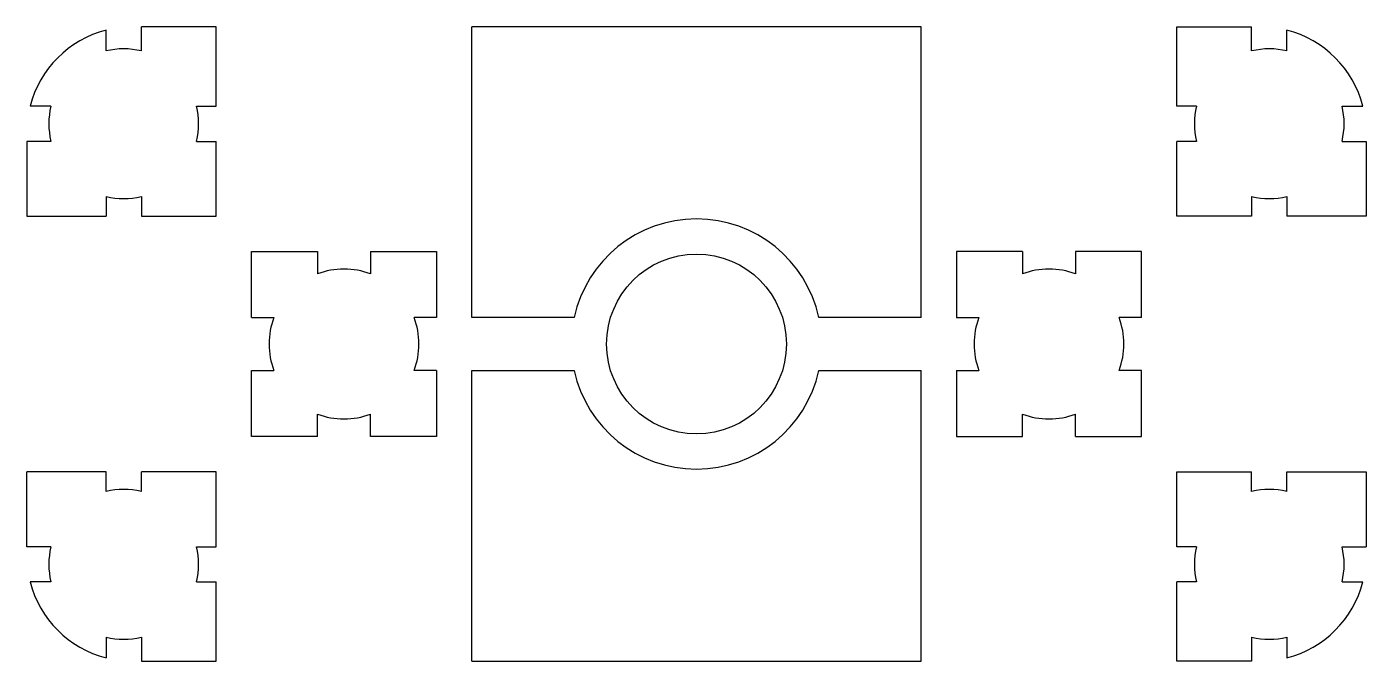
# Model space of a CAD drawing. Extents: x 327.3 to 365.3, y 2.3 to 20.3.
import ezdxf

# ---------------------------------------------------------------- set-up
doc = ezdxf.new("R2010")
doc.units = 0
doc.header["$LTSCALE"] = 0.5
doc.layers.get('0').update_dxf_attribs({"linetype": 'CONTINUOUS'})

msp = doc.modelspace()

# ---------------------------------------------------------------- linework, layer by layer
for p, q in [((329.555, 19.652), (329.555, 20.241)), ((330.555, 19.652), (330.555, 20.336)), ((332.68, 20.336), (330.555, 20.336)), ((332.68, 18.086), (332.68, 20.336)), ((352.68, 20.336), (339.93, 20.336)), ((339.93, 12.086), (339.93, 20.336)), ((352.68, 12.086), (352.68, 20.336)), ((359.93, 20.336), (362.055, 20.336)), ((359.93, 18.086), (359.93, 20.336)), ((362.055, 19.652), (362.055, 20.336)), ((363.055, 19.652), (363.055, 20.241)), ((327.99, 18.086), (327.4, 18.086)), ((332.12, 18.086), (332.68, 18.086)), ((360.49, 18.086), (359.93, 18.086)), ((364.62, 18.086), (365.21, 18.086)), ((327.99, 17.086), (327.305, 17.086)), ((327.305, 17.086), (327.305, 14.961)), ((332.12, 17.086), (332.68, 17.086)), ((332.68, 14.961), (332.68, 17.086)), ((359.93, 14.961), (359.93, 17.086)), ((360.49, 17.086), (359.93, 17.086)), ((364.62, 17.086), (365.305, 17.086)), ((365.305, 17.086), (365.305, 14.961)), ((329.555, 15.521), (329.555, 14.961)), ((330.555, 15.521), (330.555, 14.961)), ((362.055, 15.521), (362.055, 14.961)), ((363.055, 15.521), (363.055, 14.961)), ((327.305, 14.961), (329.555, 14.961)), ((330.555, 14.961), (332.68, 14.961)), ((362.055, 14.961), (359.93, 14.961)), ((365.305, 14.961), (363.055, 14.961)), ((333.68, 13.961), (335.555, 13.961)), ((333.68, 12.086), (333.68, 13.961)), ((335.555, 13.961), (335.555, 13.325)), ((337.055, 13.961), (338.93, 13.961)), ((337.055, 13.961), (337.055, 13.325)), ((338.93, 13.961), (338.93, 12.086)), ((353.68, 13.961), (353.68, 12.086)), ((355.555, 13.961), (353.68, 13.961)), ((355.555, 13.961), (355.555, 13.325)), ((357.055, 13.961), (357.055, 13.325)), ((358.93, 13.961), (357.055, 13.961)), ((358.93, 12.086), (358.93, 13.961)), ((333.68, 12.086), (334.317, 12.086)), ((338.93, 12.086), (338.293, 12.086)), ((342.835, 12.086), (339.93, 12.086)), ((352.68, 12.086), (349.775, 12.086)), ((353.68, 12.086), (354.317, 12.086)), ((358.93, 12.086), (358.293, 12.086)), ((333.68, 8.711), (333.68, 10.586)), ((333.68, 10.586), (334.317, 10.586)), ((338.93, 10.586), (338.293, 10.586)), ((338.93, 10.586), (338.93, 8.711)), ((339.93, 2.336), (339.93, 10.586)), ((339.93, 10.586), (342.835, 10.586)), ((349.775, 10.586), (352.68, 10.586)), ((352.68, 2.336), (352.68, 10.586)), ((353.68, 10.586), (353.68, 8.711)), ((353.68, 10.586), (354.317, 10.586)), ((358.93, 10.586), (358.293, 10.586)), ((358.93, 8.711), (358.93, 10.586)), ((335.555, 8.711), (335.555, 9.348)), ((337.055, 8.711), (337.055, 9.348)), ((355.555, 8.711), (355.555, 9.348)), ((357.055, 8.711), (357.055, 9.348)), ((335.555, 8.711), (333.68, 8.711)), ((338.93, 8.711), (337.055, 8.711)), ((353.68, 8.711), (355.555, 8.711)), ((357.055, 8.711), (358.93, 8.711)), ((329.555, 7.711), (327.305, 7.711)), ((327.305, 5.586), (327.305, 7.711)), ((329.555, 7.152), (329.555, 7.711)), ((332.68, 7.711), (330.555, 7.711)), ((330.555, 7.152), (330.555, 7.711)), ((332.68, 5.586), (332.68, 7.711)), ((359.93, 7.711), (362.055, 7.711)), ((359.93, 5.586), (359.93, 7.711)), ((362.055, 7.152), (362.055, 7.711)), ((363.055, 7.152), (363.055, 7.711)), ((363.055, 7.711), (365.305, 7.711)), ((365.305, 7.711), (365.305, 5.586)), ((327.99, 5.586), (327.305, 5.586)), ((332.12, 5.586), (332.68, 5.586)), ((360.49, 5.586), (359.93, 5.586)), ((364.62, 5.586), (365.305, 5.586)), ((327.99, 4.586), (327.4, 4.586)), ((332.12, 4.586), (332.68, 4.586)), ((332.68, 2.336), (332.68, 4.586)), ((360.49, 4.586), (359.93, 4.586)), ((359.93, 2.336), (359.93, 4.586)), ((364.62, 4.586), (365.21, 4.586)), ((329.555, 3.021), (329.555, 2.432)), ((330.555, 3.021), (330.555, 2.336)), ((362.055, 3.021), (362.055, 2.336)), ((363.055, 3.021), (363.055, 2.432)), ((330.555, 2.336), (332.68, 2.336)), ((339.93, 2.336), (352.68, 2.336)), ((362.055, 2.336), (359.93, 2.336))]:
    msp.add_line(p, q)
msp.add_circle((346.305, 11.336), 2.55)
for centre, radius, start, end in [((330.305, 17.336), 3, 104.4775, 165.5225), ((362.305, 17.336), 3, 14.4775, 75.5225), ((330.055, 17.586), 2.125, 76.391, 103.609), ((362.555, 17.586), 2.125, 76.391, 103.609), ((330.055, 17.586), 2.125, 166.391, 193.609), ((330.055, 17.586), 2.125, 346.391, 13.609), ((362.555, 17.586), 2.125, 166.391, 193.609), ((362.555, 17.586), 2.125, 346.391, 13.609), ((330.055, 17.586), 2.125, 256.391, 283.609), ((362.555, 17.586), 2.125, 256.391, 283.609), ((346.305, 11.336), 3.55, 12.1966, 167.8034), ((336.305, 11.336), 2.125, 69.3327, 110.6673), ((356.305, 11.336), 2.125, 69.3327, 110.6673), ((336.305, 11.336), 2.125, 159.3327, 200.6673), ((336.305, 11.336), 2.125, 339.3327, 20.6673), ((356.305, 11.336), 2.125, 159.3327, 200.6673), ((356.305, 11.336), 2.125, 339.3327, 20.6673), ((346.305, 11.336), 3.55, 192.1966, 347.8034), ((336.305, 11.336), 2.125, 249.3327, 290.6673), ((356.305, 11.336), 2.125, 249.3327, 290.6673), ((330.055, 5.086), 2.125, 76.391, 103.609), ((362.555, 5.086), 2.125, 76.391, 103.609), ((330.055, 5.086), 2.125, 166.391, 193.609), ((330.055, 5.086), 2.125, 346.391, 13.609), ((362.555, 5.086), 2.125, 166.391, 193.609), ((362.555, 5.086), 2.125, 346.391, 13.609), ((330.305, 5.336), 3, 194.4775, 255.5225), ((362.305, 5.336), 3, 284.4775, 345.5225), ((330.055, 5.086), 2.125, 256.391, 283.609), ((362.555, 5.086), 2.125, 256.391, 283.609)]:
    msp.add_arc(centre, radius, start, end)

doc.saveas('drawing.dxf')
